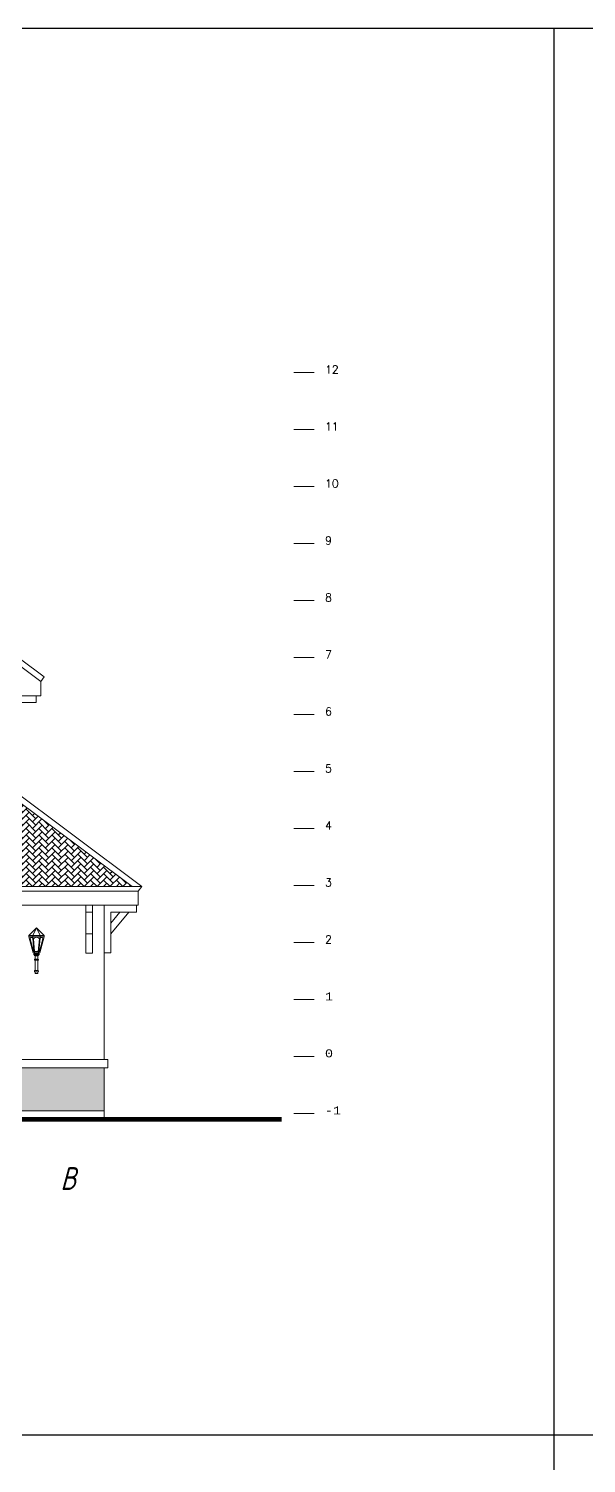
# Model space of a CAD drawing. Header units: inches. Extents: x 50528 to 135443, y 2123 to 51482.
# Drawn here: x 69626 to 79399, y 26309 to 51482 of the extents above; entities that cross this region are included whole.
import ezdxf

# ---------------------------------------------------------------- set-up
doc = ezdxf.new("R2010")
doc.units = ezdxf.units.IN
doc.header["$MEASUREMENT"] = 0
doc.linetypes.add('CENTER2', pattern=[1.125, 0.75, -0.125, 0.125, -0.125])
for name, color, linetype in [('Base axis', 40, 'CENTER2'), ('hatches', 8, 'Continuous'), ('wall', 140, 'Continuous')]:
    doc.layers.add(name, color=color, linetype=linetype)
doc.layers.add('Scale', color=60, linetype='Continuous', lineweight=13)
doc.styles.add('ESKD', font='eskd.shx', dxfattribs={"oblique": 15})
doc.styles.get("Standard").update_dxf_attribs({"font": 'simplex8.shx', "height": 250})

msp = doc.modelspace()

# ---------------------------------------------------------------- hatches: boundary and pattern name
at = {"layer": 'hatches', "ltscale": 50, "true_color": 0xcd6928}
h = msp.add_hatch(dxfattribs=at)
h.set_pattern_fill('AR-HBONE', color=32, scale=20, style=0)
h.paths.add_polyline_path([(69237, 38081), (69237, 37484), (66060, 37484), (64653, 36429), (71439, 36429)])
at = {"layer": 'hatches'}
h = msp.add_hatch(dxfattribs=at)
h.set_pattern_fill('AR-B816C', color=256, scale=20)
h.paths.add_polyline_path([(57837, 33246), (56337, 33246), (56337, 32346), (57837, 32346)])
h.paths.add_polyline_path([(61767, 33246), (57837, 33246), (57837, 32346), (61767, 32346)])
h.paths.add_polyline_path([(62462, 33246), (61767, 33246), (61767, 32346), (62462, 32346)])
h.paths.add_polyline_path([(65982, 33246), (65147, 33246), (65147, 32496), (65982, 32496)])
h.paths.add_polyline_path([(70947, 33246), (68582, 33246), (68582, 32496), (70947, 32496)])
h.paths.add_polyline_path([(86594, 33022), (84884, 33022), (84884, 32122), (86594, 32122)])
h.paths.add_polyline_path([(89694, 33022), (89629, 33022), (86594, 33022), (86594, 32122), (89694, 32122)])
h.paths.add_polyline_path([(88070, 32742), (88870, 32742), (88870, 32262), (88870, 32212), (88070, 32212), (88070, 32262)], flags=16)
h.paths.add_polyline_path([(88150, 32662), (88790, 32662), (88790, 32342), (88150, 32342)], flags=0)
h.paths.add_polyline_path([(88200, 32622), (88740, 32622), (88740, 32382), (88200, 32382)], flags=0)
h.paths.add_polyline_path([(91217, 33022), (89694, 33022), (89694, 32122), (91217, 32122)])
h.paths.add_polyline_path([(90102, 32742), (90809, 32742), (90809, 32262), (90208, 32262), (90102, 32212)], flags=16)
h.paths.add_polyline_path([(93371, 33022), (91714, 33022), (91217, 33022), (91217, 32122), (93371, 32122)])
h.paths.add_polyline_path([(94894, 33022), (93371, 33022), (93371, 32122), (94894, 32122)])
h.paths.add_polyline_path([(93779, 32742), (94486, 32742), (94486, 32212), (93779, 32212), (93779, 32262)], flags=16)
h.paths.add_polyline_path([(97994, 33022), (94894, 33022), (94894, 32122), (97994, 32122)])
h.paths.add_polyline_path([(96519, 32262), (96519, 32212), (95719, 32212), (95719, 32262), (95719, 32742), (96519, 32742)], flags=16)
h.paths.add_polyline_path([(96439, 32342), (95799, 32342), (95799, 32662), (96439, 32662)], flags=0)
h.paths.add_polyline_path([(96389, 32382), (95849, 32382), (95849, 32622), (96389, 32622)], flags=0)
h.paths.add_polyline_path([(99494, 33022), (98077, 33022), (98077, 32122), (99494, 32122)])

# ---------------------------------------------------------------- linework, layer by layer
for p, q in [((101411, 51482), (57348, 51482)), ((78833, 51482), (78833, 2123)), ((107138, 26802), (59376, 26802))]:
    msp.add_line(p, q)
at = {"layer": 'Scale'}
for p, q in [((74273, 45446, 1), (74632, 45446, 1)), ((74273, 44446, 1), (74632, 44446, 1)), ((74273, 43446, 1), (74632, 43446, 1)), ((74273, 42446, 1), (74632, 42446, 1)), ((74273, 41446, 1), (74632, 41446, 1)), ((74273, 40446, 1), (74632, 40446, 1)), ((74273, 39446, 1), (74632, 39446, 1)), ((74273, 38446, 1), (74632, 38446, 1)), ((74273, 37446, 1), (74632, 37446, 1)), ((74273, 36446, 1), (74632, 36446, 1)), ((74273, 35446, 1), (74632, 35446, 1)), ((74273, 34446, 1), (74632, 34446, 1)), ((74273, 33446, 1), (74632, 33446, 1)), ((74273, 32446, 1), (74632, 32446, 1))]:
    msp.add_line(p, q, dxfattribs=at)
at = {"layer": 'Scale', "color": 8, "linetype": 'Continuous', "lineweight": 15, "ltscale": 0.13, "const_width": 80}
msp.add_lwpolyline([(53071, 32346), (74062, 32346)], dxfattribs=at)
at = {"layer": 'wall', "color": 7, "linetype": 'Continuous', "lineweight": 15, "ltscale": 0.13, "true_color": 0xffffff}
for p, q in [((69897, 40106), (65502, 43402)), ((69837, 40026), (65502, 43277, 2)), ((69837, 40026), (69897, 40106)), ((69837, 40026), (69837, 39776)), ((68764, 39776, 0), (69837, 39776)), ((69759, 39776), (69759, 39656)), ((69308, 39656), (69759, 39656)), ((71607, 36428), (69237, 38206)), ((71440, 36428), (69237, 38081)), ((64486, 36429), (71606, 36429)), ((71546, 36349), (64545, 36349)), ((71546, 36101), (71546, 36351)), ((71547, 36348), (71607, 36428)), ((71546, 36101), (64547, 36101)), ((70626, 36101, 7), (70626, 35259, 7)), ((70746, 36101, 7), (70746, 35259, 7)), ((70947, 36101), (70947, 33396)), ((71518, 36101), (71518, 35981)), ((70626, 35981, 7), (70746, 35981, 7)), ((71067, 35981), (71518, 35981)), ((71067, 35600), (71381, 35981)), ((71067, 35789), (71225, 35981)), ((71067, 35981), (71067, 35264)), ((69762, 35702), (69630, 35568)), ((69894, 35568), (69630, 35568)), ((69630, 35568), (69630, 35544)), ((69894, 35544), (69630, 35544)), ((69702, 35266), (69630, 35544)), ((69708, 35290), (69651, 35512)), ((69718, 35290), (69696, 35522)), ((69700, 35568), (69762, 35702)), ((69700, 35544), (69700, 35568)), ((69726, 35266), (69700, 35544)), ((69730, 35290), (69709, 35513)), ((69894, 35568), (69762, 35702)), ((69825, 35568), (69762, 35702)), ((69794, 35290), (69816, 35512)), ((69798, 35266), (69825, 35544)), ((69806, 35290), (69828, 35522)), ((69874, 35512), (69816, 35290)), ((69894, 35544), (69822, 35266)), ((69825, 35544), (69825, 35568)), ((69894, 35544), (69894, 35568)), ((70626, 35601, 7), (70746, 35601, 7)), ((69822, 35266), (69702, 35266)), ((69718, 35290), (69708, 35290)), ((69802, 35251), (69722, 35251)), ((69794, 35290), (69730, 35290)), ((69816, 35290), (69806, 35290)), ((70626, 35259, 7), (70746, 35259, 7)), ((70947, 35264), (71067, 35264)), ((69802, 35233), (69722, 35233)), ((69794, 35215), (69731, 35215)), ((69734, 35153), (69790, 35153)), ((69734, 35135), (69790, 35135)), ((69738, 35215), (69738, 35153)), ((69738, 35135), (69738, 34953)), ((69786, 35215), (69786, 35153)), ((69786, 35135), (69786, 34953)), ((69734, 34953), (69790, 34953)), ((69734, 34935), (69790, 34935)), ((68582, 33396), (71012, 33396)), ((71012, 33396), (68582, 33396)), ((71012, 33246), (68582, 33246)), ((70947, 33246), (70947, 32346)), ((71012, 33246, 1), (71012, 33396, 1)), ((65147, 32496), (70947, 32496))]:
    msp.add_line(p, q, dxfattribs=at)
msp.add_lwpolyline([(69738, 34935), (69786, 34935), (69786, 34905), (69738, 34905)], close=True, dxfattribs=at)
for centre, radius, start, end in [((69674, 35515), 23.1, 16.9271, 185.9743), ((69762, 35469), 68.9, 39.0059, 140.7191), ((69851, 35515), 23.1, 354.0257, 163.0729), ((69700, 35241), 24.4, 23.3062, 84.2035), ((69722, 35242), 9.03, 89.9875, 271.6261), ((69708, 35251), 23.2, 359.8368, 38.8397), ((69816, 35251), 23.2, 141.1603, 180.1632), ((69825, 35241), 24.4, 95.7965, 156.6938), ((69802, 35242), 9.03, 268.3739, 90.0125), ((69713, 35218), 17.4, 349.64, 59.0305), ((69734, 35144), 9.03, 89.9875, 271.6261), ((69790, 35144), 9.03, 268.3739, 90.0125), ((69811, 35218), 17.4, 120.9695, 190.36), ((69734, 34944), 9.03, 89.9875, 271.6261), ((69790, 34944), 9.03, 268.3739, 90.0125)]:
    msp.add_arc(centre, radius, start, end, dxfattribs=at)

# ---------------------------------------------------------------- texts
at = {"layer": 'Base axis', "color": 3, "style": 'ESKD', "oblique": 15}
msp.add_text('B', height=400, dxfattribs=at).set_placement((70181, 31106, -4))
at = {"layer": 'Scale', "insert": (74819, 45501, 1), "char_height": 140.4, "width": 92.32, "attachment_point": 4}
msp.add_mtext('12', dxfattribs=at)
at = {"layer": 'Scale', "attachment_point": 4}
for s, insert, char_height in [('11', (74819, 44501, 1), 140.4), ('10', (74819, 43501, 1), 140.4), ('9', (74819, 42501, 1), 140), ('8', (74819, 41501, 1), 140), ('7', (74819, 40501, 1), 140), ('6', (74819, 39501, 1), 140), ('5', (74819, 38501, 1), 140), ('4', (74819, 37501, 1), 140), ('3', (74819, 36501, 1), 140), ('2', (74819, 35501, 1), 140), ('{\\fCourier New|b0|i0|c204|p49;1}', (74819, 34501, 1), 140.4), ('{\\fCourier New|b0|i0|c0|p49;0}', (74819, 33501, 1), 140.4), ('{\\fCourier New|b0|i0|c0|p49;-\\fCourier New|b0|i0|c204|p49;1}', (74819, 32501, 1), 140.4)]:
    msp.add_mtext(s, dxfattribs=dict(at, insert=insert, char_height=char_height))

doc.saveas('drawing.dxf')
